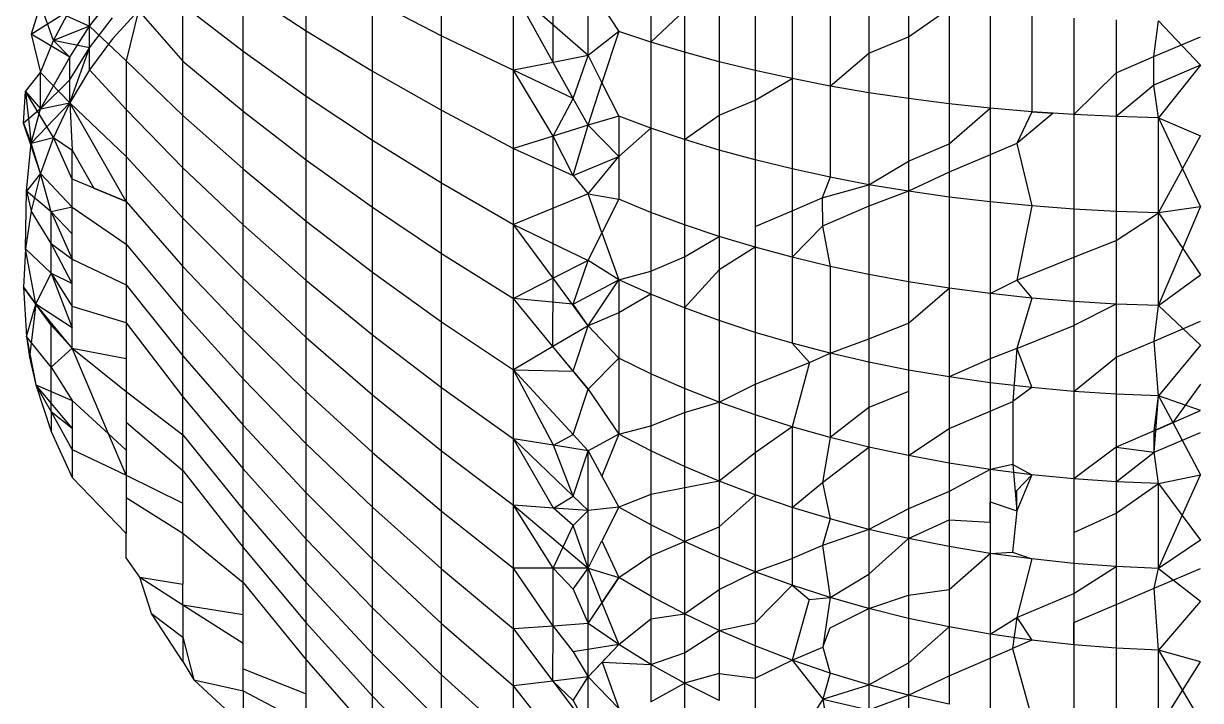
# Model space of a CAD drawing. Header units: inches. Extents: x 17 to 4615, y 5 to 3256.
# Drawn here: x 1646.932 to 1648.432, y 2588.377 to 2589.24 of the extents above; entities that cross this region are included whole.
import ezdxf

# ---------------------------------------------------------------- set-up
doc = ezdxf.new("R2010")
doc.units = ezdxf.units.IN
doc.header["$MEASUREMENT"] = 0

msp = doc.modelspace()

# ---------------------------------------------------------------- linework, layer by layer
for p, q in [((1647.6071, 2589.1906), (1647.6068, 2589.3354)), ((1647.4646, 2589.2247), (1647.4646, 2589.322)), ((1647.7316, 2589.3283), (1647.7316, 2589.2163)), ((1647.2921, 2589.231), (1647.2921, 2589.3167)), ((1647.6515, 2589.1993), (1647.6515, 2589.29)), ((1647.6515, 2589.29), (1647.6906, 2589.23)), ((1647.8644, 2589.2965), (1647.8644, 2589.1802)), ((1647.2115, 2589.2837), (1647.2921, 2589.231)), ((1647.2115, 2589.205), (1647.2115, 2589.2837)), ((1647.5563, 2589.1807), (1647.5563, 2589.2826)), ((1647.6515, 2589.1993), (1647.5563, 2589.2826)), ((1647.6071, 2589.1906), (1647.5563, 2589.2826)), ((1647.8186, 2589.2774), (1647.8186, 2589.1914)), ((1647.9116, 2589.2874), (1647.9116, 2589.1699)), ((1647.96, 2589.2791), (1647.96, 2589.1604)), ((1646.9531, 2589.2649), (1646.9411, 2589.2267)), ((1646.9696, 2589.2187), (1646.9531, 2589.2649)), ((1646.9531, 2589.2649), (1647.0158, 2589.2369)), ((1647.0158, 2589.2369), (1647.045, 2589.2741)), ((1647.0158, 2589.2369), (1647.0158, 2589.2734)), ((1647.1348, 2589.264), (1647.2115, 2589.205)), ((1647.1348, 2589.1923), (1647.1348, 2589.264)), ((1647.3765, 2589.27), (1647.4646, 2589.2247)), ((1647.3765, 2589.1796), (1647.3765, 2589.27)), ((1648.0097, 2589.2716), (1648.0097, 2589.2023)), ((1648.0603, 2589.265), (1648.0603, 2589.2232)), ((1646.9411, 2589.2267), (1646.9906, 2589.2578)), ((1646.9696, 2589.2187), (1646.9906, 2589.2578)), ((1647.0158, 2589.2092), (1647.045, 2589.2475)), ((1647.078, 2589.257), (1647.045, 2589.2206)), ((1647.078, 2589.257), (1647.0622, 2589.1928)), ((1647.078, 2589.257), (1647.1348, 2589.1923)), ((1647.7316, 2589.2163), (1647.7743, 2589.2567)), ((1647.7743, 2589.2567), (1647.7743, 2589.2035)), ((1648.0603, 2589.2232), (1648.1119, 2589.2592)), ((1648.1119, 2589.2592), (1648.1119, 2589.1378)), ((1648.1643, 2589.2543), (1648.1643, 2589.1322)), ((1648.2173, 2589.2502), (1648.2173, 2589.1276)), ((1648.2709, 2589.2471), (1648.2709, 2589.1241)), ((1648.3248, 2589.2448), (1648.3248, 2589.1775)), ((1647.0158, 2589.2369), (1646.9696, 2589.2187)), ((1646.9906, 2589.1973), (1647.0158, 2589.2369)), ((1647.0158, 2589.2092), (1647.0158, 2589.2369)), ((1647.0158, 2589.2369), (1647.0622, 2589.1928)), ((1647.0158, 2589.1813), (1647.0158, 2589.2369)), ((1647.2921, 2589.231), (1647.3765, 2589.1796)), ((1647.2921, 2589.1475), (1647.2921, 2589.231)), ((1647.6906, 2589.23), (1647.6515, 2589.1993)), ((1647.6906, 2589.23), (1647.6691, 2589.1644)), ((1647.7316, 2589.2163), (1647.6906, 2589.23)), ((1648.373, 2589.1981), (1648.379, 2589.2435)), ((1648.379, 2589.2435), (1648.4324, 2589.187)), ((1646.9411, 2589.2267), (1646.9531, 2589.1779)), ((1646.9906, 2589.1973), (1646.9411, 2589.2267)), ((1646.9531, 2589.1779), (1646.9696, 2589.2187)), ((1646.9906, 2589.1973), (1646.9696, 2589.2187)), ((1647.0158, 2589.2092), (1646.9696, 2589.2187)), ((1647.045, 2589.2206), (1647.0158, 2589.1813)), ((1647.4646, 2589.2247), (1647.5563, 2589.1807)), ((1647.4646, 2589.1296), (1647.4646, 2589.2247)), ((1647.7316, 2589.2163), (1647.7316, 2589.1066)), ((1647.7743, 2589.2035), (1647.7316, 2589.2163)), ((1648.0097, 2589.2023), (1648.0603, 2589.2232)), ((1648.0603, 2589.2232), (1648.0603, 2589.1444)), ((1648.373, 2589.1981), (1648.4324, 2589.2234)), ((1646.9906, 2589.1684), (1647.0158, 2589.2092)), ((1646.9906, 2589.1392), (1647.0158, 2589.2092)), ((1647.0158, 2589.1813), (1647.0158, 2589.2092)), ((1647.2115, 2589.205), (1647.2921, 2589.1475)), ((1647.2115, 2589.1286), (1647.2115, 2589.205)), ((1647.7743, 2589.2035), (1647.7743, 2589.0922)), ((1647.8186, 2589.1914), (1647.7743, 2589.2035)), ((1647.96, 2589.1604), (1648.0097, 2589.2023)), ((1648.0097, 2589.2023), (1648.0097, 2589.152)), ((1646.9531, 2589.1316), (1646.9906, 2589.1973)), ((1646.9906, 2589.1684), (1646.9906, 2589.1973)), ((1646.9906, 2589.1392), (1646.9906, 2589.1973)), ((1647.0622, 2589.1928), (1647.1348, 2589.1229)), ((1647.0622, 2589.1928), (1647.0622, 2589.1304)), ((1647.1348, 2589.1923), (1647.2115, 2589.1286)), ((1647.1348, 2589.1229), (1647.1348, 2589.1923)), ((1647.6071, 2589.1906), (1647.5563, 2589.1807)), ((1647.6515, 2589.1993), (1647.6071, 2589.1906)), ((1647.6324, 2589.1448), (1647.6071, 2589.1906)), ((1647.6324, 2589.1448), (1647.6515, 2589.1993)), ((1647.6515, 2589.1993), (1647.6691, 2589.1644)), ((1647.8644, 2589.1802), (1647.8186, 2589.1914)), ((1647.8186, 2589.1914), (1647.8186, 2589.1234)), ((1648.3248, 2589.1775), (1648.373, 2589.1981)), ((1648.3731, 2589.1617), (1648.373, 2589.1981)), ((1648.4324, 2589.187), (1648.3731, 2589.1617)), ((1648.4324, 2589.187), (1648.379, 2589.1199)), ((1646.9339, 2589.1537), (1646.9531, 2589.1779)), ((1646.9531, 2589.1316), (1646.9531, 2589.1779)), ((1646.9906, 2589.1392), (1646.9531, 2589.1779)), ((1647.0158, 2589.1813), (1646.9906, 2589.1392)), ((1647.0622, 2589.1304), (1647.0158, 2589.1813)), ((1647.3765, 2589.1796), (1647.4646, 2589.1296)), ((1647.3765, 2589.0914), (1647.3765, 2589.1796)), ((1647.5563, 2589.081), (1647.5563, 2589.1807)), ((1647.607, 2589.0967), (1647.5563, 2589.1807)), ((1647.6324, 2589.1448), (1647.5563, 2589.1807)), ((1647.9116, 2589.1699), (1647.8644, 2589.1802)), ((1647.8644, 2589.1802), (1647.8644, 2589.1423)), ((1647.8644, 2589.1423), (1647.9116, 2589.1699)), ((1647.9116, 2589.1699), (1647.9116, 2589.0547)), ((1647.96, 2589.1604), (1647.9116, 2589.1699)), ((1648.2709, 2589.1241), (1648.3248, 2589.1775)), ((1648.3248, 2589.1775), (1648.3248, 2589.1215)), ((1646.9531, 2589.1316), (1646.9906, 2589.1684)), ((1646.9906, 2589.1392), (1646.9906, 2589.1684)), ((1647.6515, 2589.1104), (1647.6691, 2589.1644)), ((1647.6691, 2589.1644), (1647.6906, 2589.1219)), ((1647.96, 2589.1604), (1647.96, 2589.0441)), ((1648.0097, 2589.152), (1647.96, 2589.1604)), ((1648.3731, 2589.1617), (1648.3248, 2589.1215)), ((1648.379, 2589.1199), (1648.3731, 2589.1617)), ((1646.9315, 2589.113), (1646.9339, 2589.1537)), ((1646.9339, 2589.1537), (1646.9531, 2589.1316)), ((1646.9339, 2589.1537), (1646.9411, 2589.0876)), ((1646.9696, 2589.0949), (1646.9339, 2589.1537)), ((1647.2921, 2589.1475), (1647.3765, 2589.0914)), ((1647.2921, 2589.0664), (1647.2921, 2589.1475)), ((1647.607, 2589.0967), (1647.6324, 2589.1448)), ((1647.6515, 2589.1104), (1647.6324, 2589.1448)), ((1647.8186, 2589.1234), (1647.8644, 2589.1423)), ((1647.8644, 2589.1423), (1647.8644, 2589.0662)), ((1648.0097, 2589.152), (1648.0097, 2589.0346)), ((1648.0603, 2589.1444), (1648.0097, 2589.152)), ((1648.1119, 2589.1378), (1648.0603, 2589.1444)), ((1648.0603, 2589.1444), (1648.0603, 2589.0647)), ((1646.9531, 2589.1316), (1646.9315, 2589.113)), ((1646.9906, 2589.1392), (1646.9411, 2589.0876)), ((1646.9411, 2589.0876), (1646.9531, 2589.1316)), ((1646.9531, 2589.1316), (1646.9906, 2589.1392)), ((1646.9906, 2589.1392), (1646.9696, 2589.0949)), ((1646.9906, 2589.1392), (1646.9936, 2589.0788)), ((1646.9906, 2589.1392), (1647.0622, 2589.0705)), ((1647.0622, 2589.0133), (1646.9906, 2589.1392)), ((1647.0622, 2589.1304), (1647.1348, 2589.0561)), ((1647.0622, 2589.1304), (1647.0622, 2589.0705)), ((1647.2115, 2589.1286), (1647.2921, 2589.0664)), ((1647.2115, 2589.0547), (1647.2115, 2589.1286)), ((1647.4646, 2589.1296), (1647.5563, 2589.081)), ((1647.4646, 2589.0369), (1647.4646, 2589.1296)), ((1648.1643, 2589.1322), (1648.1119, 2589.1378)), ((1648.1119, 2589.1378), (1648.1119, 2589.0867)), ((1648.1119, 2589.0867), (1648.1643, 2589.1322)), ((1648.2173, 2589.1276), (1648.1643, 2589.1322)), ((1648.1643, 2589.1322), (1648.1643, 2589.0729)), ((1648.2173, 2589.1276), (1648.1981, 2589.0873)), ((1648.2447, 2589.1258), (1648.1981, 2589.0873)), ((1648.2709, 2589.1241), (1648.2173, 2589.1276)), ((1648.2173, 2589.1276), (1648.2447, 2589.1258)), ((1648.2709, 2589.1241), (1648.2447, 2589.1258)), ((1646.9315, 2589.113), (1646.9411, 2589.0876)), ((1646.9531, 2589.0488), (1646.9315, 2589.113)), ((1647.1348, 2589.1229), (1647.2115, 2589.0547)), ((1647.1348, 2589.0561), (1647.1348, 2589.1229)), ((1647.6515, 2589.1104), (1647.607, 2589.0967)), ((1647.6324, 2589.0465), (1647.6515, 2589.1104)), ((1647.6906, 2589.1219), (1647.6515, 2589.1104)), ((1647.6515, 2589.1104), (1647.6906, 2589.0706)), ((1647.7316, 2589.1066), (1647.6906, 2589.1219)), ((1647.6906, 2589.1219), (1647.6906, 2589.0706)), ((1647.7743, 2589.0922), (1647.8186, 2589.1234)), ((1647.8186, 2589.1234), (1647.8186, 2589.0787)), ((1648.2709, 2589.1241), (1648.2709, 2589.0035)), ((1648.3248, 2589.1215), (1648.2709, 2589.1241)), ((1648.3248, 2589.1215), (1648.3248, 2589.0006)), ((1648.379, 2589.1199), (1648.3248, 2589.1215)), ((1648.379, 2588.9989), (1648.379, 2589.1199)), ((1648.379, 2589.1199), (1648.4324, 2589.0971)), ((1648.379, 2589.1199), (1648.4096, 2589.0551)), ((1646.9411, 2589.0876), (1646.9696, 2589.0949)), ((1646.9696, 2589.0949), (1646.9531, 2589.0488)), ((1646.9936, 2589.0417), (1646.9696, 2589.0949)), ((1646.9696, 2589.0949), (1646.9936, 2589.0788)), ((1647.607, 2589.0967), (1647.5563, 2589.081)), ((1647.6068, 2588.9153), (1647.607, 2589.0967)), ((1647.6324, 2589.0465), (1647.607, 2589.0967)), ((1647.6906, 2589.0706), (1647.7316, 2589.1066)), ((1647.7316, 2589.1066), (1647.7316, 2588.9994)), ((1647.7743, 2589.0922), (1647.7316, 2589.1066)), ((1648.4096, 2589.0551), (1648.4324, 2589.0971)), ((1646.9355, 2589.0263), (1646.9411, 2589.0876)), ((1646.9531, 2589.0488), (1646.9411, 2589.0876)), ((1647.3765, 2589.0914), (1647.4646, 2589.0369)), ((1647.3765, 2589.0059), (1647.3765, 2589.0914)), ((1647.5563, 2588.984), (1647.5563, 2589.081)), ((1647.5563, 2589.081), (1647.6324, 2589.0465)), ((1647.7743, 2589.0922), (1647.7743, 2588.9835)), ((1647.8186, 2589.0787), (1647.7743, 2589.0922)), ((1648.0603, 2589.0647), (1648.1119, 2589.0867)), ((1648.1119, 2589.0867), (1648.1119, 2589.0189)), ((1648.1981, 2589.0873), (1648.1643, 2589.0729)), ((1648.1981, 2589.0873), (1648.2173, 2589.0075)), ((1646.9936, 2589.0417), (1646.9936, 2589.0788)), ((1646.9936, 2589.0788), (1647.0213, 2589.0302)), ((1647.0622, 2589.0705), (1647.1348, 2588.9919)), ((1647.0622, 2589.0705), (1647.0622, 2589.0133)), ((1647.2921, 2589.0664), (1647.3765, 2589.0059)), ((1647.2921, 2588.988), (1647.2921, 2589.0664)), ((1647.6324, 2589.0465), (1647.6906, 2589.0706)), ((1647.6515, 2589.0232), (1647.6906, 2589.0706)), ((1647.6906, 2589.0706), (1647.6906, 2589.0162)), ((1647.8186, 2589.0787), (1647.8186, 2588.9686)), ((1647.8644, 2589.0662), (1647.8186, 2589.0787)), ((1647.9116, 2589.0547), (1647.8644, 2589.0662)), ((1647.8644, 2589.0662), (1647.8644, 2588.9812)), ((1648.0097, 2589.0346), (1648.0603, 2589.0647)), ((1648.0603, 2589.0647), (1648.0603, 2589.0262)), ((1648.1643, 2589.0729), (1648.1119, 2589.0506)), ((1648.1643, 2589.0729), (1648.1643, 2589.0126)), ((1647.1348, 2589.0561), (1647.2115, 2588.9834)), ((1647.1348, 2588.9919), (1647.1348, 2589.0561)), ((1647.2115, 2589.0547), (1647.2921, 2588.988)), ((1647.2115, 2588.9834), (1647.2115, 2589.0547)), ((1647.96, 2589.0441), (1647.9116, 2589.0547)), ((1647.9116, 2589.0547), (1647.9116, 2589.0013)), ((1648.1119, 2589.0506), (1648.0603, 2589.0262)), ((1648.379, 2588.9989), (1648.4096, 2589.0551)), ((1648.4096, 2589.0551), (1648.4324, 2589.0066)), ((1646.9531, 2589.0488), (1646.9355, 2589.0263)), ((1646.9531, 2589.0488), (1646.9411, 2589.0013)), ((1646.9667, 2589.0002), (1646.9531, 2589.0488)), ((1646.9936, 2589.0061), (1646.9531, 2589.0488)), ((1646.9936, 2589.0061), (1646.9936, 2589.0417)), ((1647.0622, 2589.0133), (1646.9936, 2589.0417)), ((1647.4646, 2589.0369), (1647.5563, 2588.984)), ((1647.4646, 2588.9469), (1647.4646, 2589.0369)), ((1647.6324, 2589.0465), (1647.6515, 2589.0232)), ((1647.96, 2589.0441), (1647.9502, 2589.0178)), ((1647.9502, 2589.0178), (1648.0097, 2589.0346)), ((1648.0097, 2589.0346), (1647.96, 2589.0441)), ((1648.0603, 2589.0262), (1648.0097, 2589.0346)), ((1648.0097, 2589.0346), (1648.0097, 2589.0071)), ((1646.9339, 2588.9528), (1646.9355, 2589.0263)), ((1646.9355, 2589.0263), (1646.9411, 2589.0013)), ((1646.9667, 2589.0002), (1646.9355, 2589.0263)), ((1647.0213, 2589.0302), (1647.0622, 2589.0133)), ((1647.6515, 2589.0232), (1647.5563, 2588.984)), ((1647.6515, 2589.0232), (1647.6906, 2589.0162)), ((1647.6692, 2588.9734), (1647.6515, 2589.0232)), ((1648.0603, 2589.0262), (1648.0097, 2589.0071)), ((1648.0603, 2589.0262), (1648.0603, 2588.9107)), ((1648.1119, 2589.0189), (1648.0603, 2589.0262)), ((1646.9936, 2589.0061), (1646.9667, 2589.0002)), ((1646.9936, 2588.972), (1646.9936, 2589.0061)), ((1646.9936, 2589.0061), (1647.0622, 2588.9588)), ((1647.0622, 2589.0133), (1647.1348, 2588.9304)), ((1647.0622, 2589.0133), (1647.0622, 2588.9588)), ((1647.3765, 2589.0059), (1647.4646, 2588.9469)), ((1647.3765, 2588.9231), (1647.3765, 2589.0059)), ((1647.6906, 2589.0162), (1647.6692, 2588.9734)), ((1647.7316, 2588.9994), (1647.6906, 2589.0162)), ((1647.9116, 2589.0013), (1647.9502, 2589.0178)), ((1647.9502, 2589.0178), (1647.9503, 2588.9819)), ((1648.0097, 2589.0071), (1647.9503, 2588.9819)), ((1648.0097, 2589.0071), (1648.0097, 2588.92)), ((1648.1119, 2589.0189), (1648.1119, 2588.9027)), ((1648.1643, 2589.0126), (1648.1119, 2589.0189)), ((1648.1643, 2589.0126), (1648.1643, 2588.8958)), ((1648.2173, 2589.0075), (1648.1643, 2589.0126)), ((1648.2173, 2589.0075), (1648.1981, 2588.9131)), ((1648.2709, 2589.0035), (1648.2173, 2589.0075)), ((1648.4324, 2589.0066), (1648.379, 2588.9989)), ((1648.4098, 2588.9532), (1648.4324, 2589.0066)), ((1646.9411, 2589.0013), (1646.9339, 2588.9528)), ((1646.9667, 2588.9597), (1646.9411, 2589.0013)), ((1646.9667, 2588.9597), (1646.9667, 2589.0002)), ((1646.9667, 2589.0002), (1646.9936, 2588.9395)), ((1646.9936, 2588.972), (1646.9667, 2589.0002)), ((1647.1348, 2588.9919), (1647.2115, 2588.9149)), ((1647.1348, 2588.9304), (1647.1348, 2588.9919)), ((1647.7743, 2588.9835), (1647.7316, 2588.9994)), ((1647.7316, 2588.9994), (1647.7316, 2588.9245)), ((1647.8644, 2588.9812), (1647.9116, 2589.0013)), ((1647.9116, 2589.0013), (1647.9116, 2588.9421)), ((1648.3248, 2589.0006), (1648.2709, 2589.0035)), ((1648.2709, 2589.0035), (1648.2709, 2588.9421)), ((1648.379, 2588.9989), (1648.3248, 2589.0006)), ((1648.3248, 2589.0006), (1648.3248, 2588.9636)), ((1648.3248, 2588.9636), (1648.379, 2588.9989)), ((1648.379, 2588.8806), (1648.379, 2588.9989)), ((1648.379, 2588.9989), (1648.4098, 2588.9532)), ((1647.2115, 2588.9834), (1647.2921, 2588.9124)), ((1647.2115, 2588.9149), (1647.2115, 2588.9834)), ((1647.2921, 2588.988), (1647.3765, 2588.9231)), ((1647.2921, 2588.9124), (1647.2921, 2588.988)), ((1647.5563, 2588.8897), (1647.5563, 2588.984)), ((1647.5563, 2588.984), (1647.6515, 2588.9379)), ((1647.6068, 2588.9153), (1647.5563, 2588.984)), ((1647.8186, 2588.9686), (1647.7743, 2588.9835)), ((1647.7743, 2588.9835), (1647.7743, 2588.9427)), ((1647.8644, 2588.9812), (1647.8644, 2588.9548)), ((1647.9503, 2588.9819), (1647.9116, 2588.9421)), ((1647.9503, 2588.9819), (1647.96, 2588.9305)), ((1646.9667, 2588.922), (1646.9667, 2588.9597)), ((1646.9936, 2588.9086), (1646.9667, 2588.9597)), ((1646.9667, 2588.9597), (1646.9936, 2588.9395)), ((1646.9936, 2588.9395), (1646.9936, 2588.972)), ((1647.6515, 2588.9379), (1647.6692, 2588.9734)), ((1647.6692, 2588.9734), (1647.6906, 2588.9133)), ((1647.7743, 2588.9427), (1647.8186, 2588.9686)), ((1647.8644, 2588.9548), (1647.8186, 2588.9686)), ((1647.8186, 2588.9686), (1647.8186, 2588.9259)), ((1648.2709, 2588.9421), (1648.3248, 2588.9636)), ((1648.3248, 2588.9636), (1648.3248, 2588.8825)), ((1646.9339, 2588.9528), (1646.9315, 2588.9038)), ((1646.9473, 2588.8824), (1646.9339, 2588.9528)), ((1646.9667, 2588.922), (1646.9339, 2588.9528)), ((1647.0622, 2588.9588), (1647.1348, 2588.872)), ((1647.0622, 2588.9588), (1647.0622, 2588.9071)), ((1647.4646, 2588.9469), (1647.5563, 2588.8897)), ((1647.4646, 2588.8599), (1647.4646, 2588.9469)), ((1647.8644, 2588.9548), (1647.8186, 2588.9259)), ((1647.8644, 2588.9548), (1647.8644, 2588.8463)), ((1647.9116, 2588.9421), (1647.8644, 2588.9548)), ((1648.379, 2588.8806), (1648.4098, 2588.9532)), ((1648.4098, 2588.9532), (1648.4324, 2588.9196)), ((1646.9936, 2588.9086), (1646.9936, 2588.9395)), ((1646.9936, 2588.9395), (1647.0622, 2588.9071)), ((1647.1348, 2588.9304), (1647.2115, 2588.8494)), ((1647.1348, 2588.872), (1647.1348, 2588.9304)), ((1647.6515, 2588.9379), (1647.6068, 2588.9153)), ((1647.6324, 2588.8822), (1647.6515, 2588.9379)), ((1647.6906, 2588.9133), (1647.6515, 2588.9379)), ((1647.7316, 2588.9245), (1647.7743, 2588.9427)), ((1647.7743, 2588.9427), (1647.7743, 2588.8776)), ((1647.9116, 2588.9421), (1647.9116, 2588.8325)), ((1647.96, 2588.9305), (1647.9116, 2588.9421)), ((1647.96, 2588.9305), (1647.96, 2588.8198)), ((1648.0097, 2588.92), (1647.96, 2588.9305)), ((1648.1981, 2588.9131), (1648.2709, 2588.9421)), ((1648.2709, 2588.9421), (1648.2709, 2588.8857)), ((1646.9473, 2588.8824), (1646.9667, 2588.922)), ((1646.9667, 2588.922), (1646.9936, 2588.8794)), ((1646.9667, 2588.922), (1646.9936, 2588.8519)), ((1646.9667, 2588.922), (1646.9936, 2588.9086)), ((1647.2115, 2588.9149), (1647.2921, 2588.8398)), ((1647.2115, 2588.8494), (1647.2115, 2588.9149)), ((1647.3765, 2588.9231), (1647.4646, 2588.8599)), ((1647.3765, 2588.8432), (1647.3765, 2588.9231)), ((1647.6068, 2588.9153), (1647.5563, 2588.8897)), ((1647.6067, 2588.8283), (1647.6068, 2588.9153)), ((1647.6515, 2588.8548), (1647.6068, 2588.9153)), ((1647.6906, 2588.9133), (1647.7316, 2588.9245)), ((1647.7316, 2588.9245), (1647.7316, 2588.8949)), ((1647.8186, 2588.9259), (1647.7743, 2588.8776)), ((1647.8186, 2588.9259), (1647.8186, 2588.8614)), ((1648.0603, 2588.9107), (1648.0097, 2588.92)), ((1648.0097, 2588.92), (1648.0097, 2588.838)), ((1648.379, 2588.8806), (1648.4324, 2588.9196)), ((1646.9315, 2588.9038), (1646.9355, 2588.8411)), ((1646.9315, 2588.9038), (1646.9473, 2588.8824)), ((1646.9667, 2588.8557), (1646.9315, 2588.9038)), ((1646.9936, 2588.8794), (1646.9936, 2588.9086)), ((1647.0622, 2588.9071), (1647.1348, 2588.8165)), ((1647.0622, 2588.9071), (1647.0622, 2588.8585)), ((1647.2921, 2588.9124), (1647.3765, 2588.8432)), ((1647.2921, 2588.8398), (1647.2921, 2588.9124)), ((1647.6324, 2588.8822), (1647.6906, 2588.9133)), ((1647.6515, 2588.8548), (1647.6906, 2588.9133)), ((1647.7316, 2588.8949), (1647.6906, 2588.9133)), ((1647.6906, 2588.9133), (1647.6906, 2588.8714)), ((1648.1119, 2588.9027), (1648.0603, 2588.9107)), ((1648.0603, 2588.9107), (1648.0603, 2588.8582)), ((1648.0603, 2588.8582), (1648.1119, 2588.9027)), ((1648.1119, 2588.9027), (1648.1119, 2588.7894)), ((1648.1643, 2588.8958), (1648.1119, 2588.9027)), ((1648.1643, 2588.8958), (1648.1981, 2588.9131)), ((1648.1981, 2588.9131), (1648.2173, 2588.8901)), ((1647.5563, 2588.7985), (1647.5563, 2588.8897)), ((1647.6067, 2588.8283), (1647.5563, 2588.8897)), ((1647.6324, 2588.8822), (1647.5563, 2588.8897)), ((1647.7316, 2588.8949), (1647.6906, 2588.8714)), ((1647.7316, 2588.8949), (1647.7316, 2588.7935)), ((1647.7743, 2588.8776), (1647.7316, 2588.8949)), ((1648.2173, 2588.8901), (1648.1643, 2588.8958)), ((1648.1643, 2588.8958), (1648.1643, 2588.8124)), ((1648.2173, 2588.8901), (1648.1981, 2588.8259)), ((1648.2709, 2588.8857), (1648.2173, 2588.8901)), ((1648.3248, 2588.8825), (1648.2709, 2588.8857)), ((1648.2709, 2588.8857), (1648.2709, 2588.855)), ((1646.9355, 2588.8411), (1646.9473, 2588.8824)), ((1646.9473, 2588.8824), (1646.9392, 2588.8148)), ((1646.9667, 2588.8557), (1646.9473, 2588.8824)), ((1646.9936, 2588.8261), (1646.9473, 2588.8824)), ((1646.9936, 2588.8519), (1646.9473, 2588.8824)), ((1646.9936, 2588.8519), (1646.9936, 2588.8794)), ((1647.0622, 2588.8585), (1646.9936, 2588.8794)), ((1647.1348, 2588.872), (1647.2115, 2588.787)), ((1647.1348, 2588.8165), (1647.1348, 2588.872)), ((1647.6515, 2588.8548), (1647.6324, 2588.8822)), ((1647.6906, 2588.8714), (1647.6515, 2588.8548)), ((1647.6906, 2588.8714), (1647.6906, 2588.8134)), ((1647.7743, 2588.8776), (1647.7743, 2588.7748)), ((1647.8186, 2588.8614), (1647.7743, 2588.8776)), ((1648.3248, 2588.8825), (1648.2709, 2588.855)), ((1648.379, 2588.8806), (1648.3248, 2588.8825)), ((1648.3248, 2588.8825), (1648.3248, 2588.8145)), ((1648.3732, 2588.8351), (1648.379, 2588.8806)), ((1648.379, 2588.8806), (1648.4324, 2588.8302)), ((1646.9667, 2588.8018), (1646.9667, 2588.8557)), ((1646.9667, 2588.8557), (1646.9936, 2588.8261)), ((1647.0622, 2588.8585), (1647.1348, 2588.7643)), ((1647.0622, 2588.8585), (1647.0622, 2588.813)), ((1647.4646, 2588.8599), (1647.5563, 2588.7985)), ((1647.4646, 2588.7759), (1647.4646, 2588.8599)), ((1647.6515, 2588.8548), (1647.6067, 2588.8283)), ((1647.6324, 2588.797), (1647.6515, 2588.8548)), ((1647.6906, 2588.8134), (1647.6515, 2588.8548)), ((1647.8186, 2588.8614), (1647.8186, 2588.7573)), ((1647.8644, 2588.8463), (1647.8186, 2588.8614)), ((1648.0097, 2588.838), (1648.0603, 2588.8582)), ((1648.0603, 2588.8582), (1648.0603, 2588.7983)), ((1648.1981, 2588.8259), (1648.2709, 2588.855)), ((1648.2709, 2588.855), (1648.2709, 2588.7709)), ((1648.3732, 2588.8351), (1648.4324, 2588.8604)), ((1646.9355, 2588.8411), (1646.9473, 2588.7794)), ((1646.9667, 2588.8018), (1646.9355, 2588.8411)), ((1646.9355, 2588.8411), (1646.9392, 2588.8148)), ((1646.9936, 2588.8261), (1646.9936, 2588.8519)), ((1647.2115, 2588.8494), (1647.2921, 2588.7703)), ((1647.2115, 2588.787), (1647.2115, 2588.8494)), ((1647.2921, 2588.8398), (1647.3765, 2588.7665)), ((1647.2921, 2588.7703), (1647.2921, 2588.8398)), ((1647.3765, 2588.8432), (1647.4646, 2588.7759)), ((1647.3765, 2588.7665), (1647.3765, 2588.8432)), ((1647.9116, 2588.8325), (1647.8644, 2588.8463)), ((1647.8644, 2588.8463), (1647.8644, 2588.7801)), ((1646.9667, 2588.8018), (1646.9936, 2588.8261)), ((1646.9936, 2588.8261), (1647.0622, 2588.7707)), ((1647.0399, 2588.7167), (1646.9936, 2588.8261)), ((1646.9936, 2588.8261), (1647.0622, 2588.813)), ((1647.6067, 2588.8283), (1647.5563, 2588.7985)), ((1647.6515, 2588.7738), (1647.6067, 2588.8283)), ((1647.6324, 2588.797), (1647.6067, 2588.8283)), ((1647.96, 2588.8198), (1647.9116, 2588.8325)), ((1647.9116, 2588.8325), (1647.934, 2588.8078)), ((1647.96, 2588.8198), (1648.0097, 2588.838)), ((1648.0097, 2588.838), (1648.0097, 2588.8084)), ((1648.1981, 2588.8259), (1648.1643, 2588.8124)), ((1648.1981, 2588.8259), (1648.1931, 2588.7582)), ((1648.1981, 2588.8259), (1648.2173, 2588.7758)), ((1648.3248, 2588.8145), (1648.3732, 2588.8351)), ((1648.379, 2588.7654), (1648.3732, 2588.8351)), ((1648.4324, 2588.8302), (1648.379, 2588.7654)), ((1646.9392, 2588.8148), (1646.9473, 2588.7794)), ((1647.0622, 2588.813), (1647.0622, 2588.7707)), ((1647.1348, 2588.8165), (1647.2115, 2588.728)), ((1647.1348, 2588.7643), (1647.1348, 2588.8165)), ((1647.6515, 2588.7738), (1647.6906, 2588.8134)), ((1647.6906, 2588.8134), (1647.6906, 2588.7166)), ((1647.7316, 2588.7935), (1647.6906, 2588.8134)), ((1647.934, 2588.8078), (1647.96, 2588.8198)), ((1647.96, 2588.8198), (1647.96, 2588.7123)), ((1648.0097, 2588.8084), (1647.96, 2588.8198)), ((1648.1643, 2588.8124), (1648.1119, 2588.7894)), ((1648.1643, 2588.8124), (1648.1643, 2588.7819)), ((1648.2709, 2588.7709), (1648.3248, 2588.8145)), ((1648.3248, 2588.8145), (1648.3248, 2588.7675)), ((1646.9667, 2588.8018), (1646.9936, 2588.7595)), ((1646.9667, 2588.7455), (1646.9667, 2588.8018)), ((1647.5563, 2588.7106), (1647.5563, 2588.7985)), ((1647.5563, 2588.7985), (1647.6324, 2588.797)), ((1647.6073, 2588.7023), (1647.5563, 2588.7985)), ((1647.6324, 2588.7159), (1647.5563, 2588.7985)), ((1647.6324, 2588.797), (1647.6515, 2588.7738)), ((1647.8644, 2588.7801), (1647.934, 2588.8078)), ((1647.934, 2588.8078), (1647.9116, 2588.726)), ((1648.0603, 2588.7983), (1648.0097, 2588.8084)), ((1648.0097, 2588.8084), (1648.0097, 2588.7506)), ((1648.1119, 2588.7894), (1648.0603, 2588.7983)), ((1648.0603, 2588.7983), (1648.0603, 2588.7709)), ((1646.9473, 2588.7794), (1646.9667, 2588.7197)), ((1646.9667, 2588.7455), (1646.9473, 2588.7794)), ((1646.9936, 2588.7243), (1646.9473, 2588.7794)), ((1646.9473, 2588.7794), (1646.9936, 2588.7595)), ((1647.2115, 2588.787), (1647.2921, 2588.7041)), ((1647.2115, 2588.728), (1647.2115, 2588.787)), ((1647.7743, 2588.7748), (1647.7316, 2588.7935)), ((1647.7316, 2588.7935), (1647.7316, 2588.7271)), ((1647.8186, 2588.7573), (1647.8644, 2588.7801)), ((1647.8644, 2588.7801), (1647.8644, 2588.741)), ((1648.1643, 2588.7819), (1648.1119, 2588.7894)), ((1648.1119, 2588.7894), (1648.1119, 2588.7236)), ((1648.2173, 2588.7758), (1648.1643, 2588.7819)), ((1648.1643, 2588.7819), (1648.1643, 2588.7459)), ((1648.4324, 2588.7801), (1648.3972, 2588.7313)), ((1647.0622, 2588.7707), (1647.0622, 2588.7317)), ((1647.0622, 2588.7707), (1647.1348, 2588.7155)), ((1647.1348, 2588.7643), (1647.2115, 2588.6723)), ((1647.1348, 2588.7155), (1647.1348, 2588.7643)), ((1647.2921, 2588.7703), (1647.3765, 2588.6932)), ((1647.2921, 2588.7041), (1647.2921, 2588.7703)), ((1647.3765, 2588.7665), (1647.4646, 2588.6953)), ((1647.3765, 2588.6932), (1647.3765, 2588.7665)), ((1647.4646, 2588.7759), (1647.5563, 2588.7106)), ((1647.4646, 2588.6953), (1647.4646, 2588.7759)), ((1647.6324, 2588.7159), (1647.6515, 2588.7738)), ((1647.6515, 2588.7738), (1647.6906, 2588.7166)), ((1647.8186, 2588.7573), (1647.7743, 2588.7748)), ((1647.7743, 2588.7748), (1647.7743, 2588.7442)), ((1648.0603, 2588.7709), (1648.0097, 2588.7506)), ((1648.0603, 2588.7709), (1648.0603, 2588.6891)), ((1648.2173, 2588.7758), (1648.1931, 2588.7582)), ((1648.2709, 2588.7709), (1648.2173, 2588.7758)), ((1648.3248, 2588.7675), (1648.2709, 2588.7709)), ((1648.2709, 2588.7709), (1648.2709, 2588.6595)), ((1648.379, 2588.7654), (1648.3248, 2588.7675)), ((1648.3248, 2588.7675), (1648.3248, 2588.6998)), ((1648.3732, 2588.6934), (1648.379, 2588.7654)), ((1648.3732, 2588.7209), (1648.379, 2588.7654)), ((1648.4324, 2588.7466), (1648.379, 2588.7654)), ((1648.379, 2588.7654), (1648.3972, 2588.7313)), ((1646.9936, 2588.7595), (1646.9936, 2588.7243)), ((1647.0399, 2588.7167), (1646.9936, 2588.7595)), ((1647.7743, 2588.7442), (1647.8186, 2588.7573)), ((1647.8186, 2588.7573), (1647.8186, 2588.6565)), ((1647.8644, 2588.741), (1647.8186, 2588.7573)), ((1648.0097, 2588.7506), (1647.96, 2588.7123)), ((1648.0097, 2588.7506), (1648.0097, 2588.7)), ((1648.1643, 2588.7459), (1648.1931, 2588.7582)), ((1648.1931, 2588.7582), (1648.193, 2588.6779)), ((1646.9936, 2588.6968), (1646.9667, 2588.7455)), ((1646.9667, 2588.7455), (1646.9936, 2588.7243)), ((1646.9667, 2588.7455), (1646.9667, 2588.7197)), ((1647.7316, 2588.7271), (1647.7743, 2588.7442)), ((1647.7743, 2588.7442), (1647.7743, 2588.6753)), ((1647.9116, 2588.726), (1647.8644, 2588.741)), ((1647.8644, 2588.741), (1647.8644, 2588.6925)), ((1648.1119, 2588.7236), (1648.1643, 2588.7459)), ((1648.1643, 2588.7459), (1648.1643, 2588.6714)), ((1648.3732, 2588.7209), (1648.4324, 2588.7466)), ((1646.9667, 2588.7197), (1646.9936, 2588.6611)), ((1646.9936, 2588.7243), (1646.9936, 2588.6968)), ((1647.0622, 2588.7317), (1647.0622, 2588.6961)), ((1647.0622, 2588.7317), (1647.1348, 2588.6701)), ((1647.2115, 2588.728), (1647.2921, 2588.6415)), ((1647.2115, 2588.6723), (1647.2115, 2588.728)), ((1647.6906, 2588.7166), (1647.7316, 2588.7271)), ((1647.7316, 2588.7271), (1647.7316, 2588.6953)), ((1647.9116, 2588.726), (1647.8644, 2588.6925)), ((1647.9116, 2588.726), (1647.9116, 2588.623)), ((1647.96, 2588.7123), (1647.9116, 2588.726)), ((1648.0603, 2588.6891), (1648.1119, 2588.7236)), ((1648.1119, 2588.7236), (1648.1119, 2588.6795)), ((1648.3732, 2588.7209), (1648.3248, 2588.6998)), ((1648.3972, 2588.7313), (1648.3732, 2588.7209)), ((1648.3732, 2588.6934), (1648.3732, 2588.7209)), ((1648.3972, 2588.7313), (1648.4324, 2588.6648)), ((1647.0622, 2588.6641), (1647.0399, 2588.7167)), ((1647.0622, 2588.6961), (1647.0399, 2588.7167)), ((1647.1348, 2588.7155), (1647.2115, 2588.6202)), ((1647.1348, 2588.6701), (1647.1348, 2588.7155)), ((1647.5563, 2588.6261), (1647.5563, 2588.7106)), ((1647.6072, 2588.6223), (1647.5563, 2588.7106)), ((1647.6324, 2588.6374), (1647.5563, 2588.7106)), ((1647.6073, 2588.7023), (1647.5563, 2588.7106)), ((1647.6073, 2588.7023), (1647.6324, 2588.7159)), ((1647.6515, 2588.6952), (1647.6324, 2588.7159)), ((1647.6906, 2588.7166), (1647.6515, 2588.6952)), ((1647.6906, 2588.7166), (1647.6691, 2588.6629)), ((1647.7316, 2588.6953), (1647.6906, 2588.7166)), ((1647.96, 2588.7123), (1647.9506, 2588.6547)), ((1648.0097, 2588.7), (1647.96, 2588.7123)), ((1648.3732, 2588.6934), (1648.4324, 2588.7188)), ((1646.9936, 2588.6968), (1646.9936, 2588.6611)), ((1646.9936, 2588.6968), (1647.0622, 2588.6641)), ((1647.0622, 2588.6961), (1647.0622, 2588.6641)), ((1647.2921, 2588.7041), (1647.3765, 2588.6233)), ((1647.2921, 2588.6415), (1647.2921, 2588.7041)), ((1647.3765, 2588.6932), (1647.4646, 2588.6182)), ((1647.3765, 2588.6233), (1647.3765, 2588.6932)), ((1647.4646, 2588.6953), (1647.5563, 2588.6261)), ((1647.4646, 2588.6182), (1647.4646, 2588.6953)), ((1647.6515, 2588.6952), (1647.6073, 2588.7023)), ((1647.6324, 2588.6374), (1647.6073, 2588.7023)), ((1647.6324, 2588.6374), (1647.6515, 2588.6952)), ((1647.6515, 2588.6191), (1647.6515, 2588.6952)), ((1647.6515, 2588.6952), (1647.6691, 2588.6629)), ((1647.7743, 2588.6753), (1647.7316, 2588.6953)), ((1647.7316, 2588.6953), (1647.7316, 2588.6394)), ((1647.8644, 2588.6925), (1647.8186, 2588.6565)), ((1647.8644, 2588.6925), (1647.8644, 2588.6391)), ((1647.9506, 2588.6547), (1648.0097, 2588.7)), ((1648.0097, 2588.7), (1648.0097, 2588.5951)), ((1648.0603, 2588.6891), (1648.0097, 2588.7)), ((1648.3248, 2588.6998), (1648.2709, 2588.6595)), ((1648.3248, 2588.6998), (1648.3248, 2588.6558)), ((1648.3248, 2588.6998), (1648.3732, 2588.6934)), ((1648.3248, 2588.6558), (1648.3732, 2588.6934)), ((1648.379, 2588.6535), (1648.3732, 2588.6934)), ((1647.7743, 2588.6753), (1647.7743, 2588.5794)), ((1647.8186, 2588.6565), (1647.7743, 2588.6753)), ((1648.1119, 2588.6795), (1648.0603, 2588.6891)), ((1648.0603, 2588.6891), (1648.0603, 2588.6213)), ((1648.1643, 2588.6714), (1648.1119, 2588.6795)), ((1648.1119, 2588.6795), (1648.1119, 2588.6433)), ((1648.193, 2588.6779), (1648.1643, 2588.6714)), ((1648.193, 2588.6779), (1648.2173, 2588.6647)), ((1648.193, 2588.6779), (1648.1981, 2588.6186)), ((1646.9936, 2588.6611), (1647.0622, 2588.5898)), ((1647.0622, 2588.6641), (1647.0622, 2588.6357)), ((1647.0622, 2588.6641), (1647.1348, 2588.6283)), ((1647.1348, 2588.6701), (1647.2115, 2588.5718)), ((1647.1348, 2588.6283), (1647.1348, 2588.6701)), ((1647.2115, 2588.6723), (1647.2921, 2588.5824)), ((1647.2115, 2588.6202), (1647.2115, 2588.6723)), ((1647.6691, 2588.6629), (1647.6906, 2588.6234)), ((1648.1643, 2588.6714), (1648.1119, 2588.6433)), ((1648.2173, 2588.6647), (1648.1643, 2588.6714)), ((1648.1643, 2588.6714), (1648.1643, 2588.6042)), ((1648.2173, 2588.6647), (1648.1981, 2588.6186)), ((1648.1981, 2588.6447), (1648.2173, 2588.6647)), ((1648.2709, 2588.6595), (1648.2173, 2588.6647)), ((1648.3248, 2588.6558), (1648.2709, 2588.6595)), ((1648.2709, 2588.6595), (1648.2709, 2588.591)), ((1648.379, 2588.6535), (1648.4324, 2588.6648)), ((1648.4092, 2588.6127), (1648.4324, 2588.6648)), ((1647.8186, 2588.6565), (1647.7316, 2588.6394)), ((1647.8644, 2588.6391), (1647.8186, 2588.6565)), ((1647.8186, 2588.6565), (1647.8186, 2588.5984)), ((1647.9116, 2588.623), (1647.9506, 2588.6547)), ((1647.9506, 2588.6547), (1647.96, 2588.6083)), ((1648.1981, 2588.6186), (1648.1981, 2588.6447)), ((1648.379, 2588.6535), (1648.3248, 2588.6558)), ((1648.3248, 2588.6558), (1648.3248, 2588.6157)), ((1648.3248, 2588.6157), (1648.379, 2588.6535)), ((1648.379, 2588.5453), (1648.379, 2588.6535)), ((1648.379, 2588.6535), (1648.4092, 2588.6127)), ((1647.0622, 2588.6357), (1647.0622, 2588.5898)), ((1647.0622, 2588.6357), (1647.1348, 2588.5902)), ((1647.2921, 2588.6415), (1647.3765, 2588.5572)), ((1647.2921, 2588.5824), (1647.2921, 2588.6415)), ((1647.6072, 2588.6223), (1647.6324, 2588.6374)), ((1647.6515, 2588.6191), (1647.6324, 2588.6374)), ((1647.7316, 2588.6394), (1647.6906, 2588.6234)), ((1647.7316, 2588.6394), (1647.7316, 2588.6007)), ((1647.8186, 2588.5984), (1647.8644, 2588.6391)), ((1647.8644, 2588.6391), (1647.8644, 2588.5408)), ((1647.9116, 2588.623), (1647.8644, 2588.6391)), ((1648.1119, 2588.6433), (1648.0603, 2588.6213)), ((1648.1119, 2588.6433), (1648.1119, 2588.5731)), ((1648.1643, 2588.6042), (1648.1643, 2588.63)), ((1648.1643, 2588.63), (1648.1981, 2588.6186)), ((1647.1348, 2588.5902), (1647.1348, 2588.6283)), ((1647.2115, 2588.6202), (1647.2921, 2588.5272)), ((1647.2115, 2588.5718), (1647.2115, 2588.6202)), ((1647.3765, 2588.6233), (1647.4646, 2588.5447)), ((1647.3765, 2588.5572), (1647.3765, 2588.6233)), ((1647.4646, 2588.6182), (1647.5563, 2588.5454)), ((1647.4646, 2588.5447), (1647.4646, 2588.6182)), ((1647.5563, 2588.5454), (1647.5563, 2588.6261)), ((1647.5563, 2588.6261), (1647.6515, 2588.5456)), ((1647.607, 2588.5455), (1647.5563, 2588.6261)), ((1647.6072, 2588.6223), (1647.5563, 2588.6261)), ((1647.6515, 2588.6191), (1647.6072, 2588.6223)), ((1647.6324, 2588.5998), (1647.6072, 2588.6223)), ((1647.6515, 2588.6191), (1647.6324, 2588.5998)), ((1647.6906, 2588.6234), (1647.6515, 2588.6191)), ((1647.6515, 2588.5456), (1647.6515, 2588.6191)), ((1647.6906, 2588.6234), (1647.6691, 2588.5806)), ((1647.7316, 2588.6007), (1647.6906, 2588.6234)), ((1647.96, 2588.6083), (1647.9116, 2588.623)), ((1647.9116, 2588.623), (1647.9116, 2588.5578)), ((1648.0603, 2588.6213), (1648.0097, 2588.5951)), ((1648.0603, 2588.6213), (1648.0603, 2588.5833)), ((1648.1981, 2588.6186), (1648.1929, 2588.5658)), ((1648.2709, 2588.591), (1648.3248, 2588.6157)), ((1648.3248, 2588.6157), (1648.3248, 2588.5477)), ((1647.607, 2588.5455), (1647.6324, 2588.5998)), ((1647.6515, 2588.5456), (1647.6324, 2588.5998)), ((1647.7743, 2588.5794), (1647.7316, 2588.6007)), ((1647.7316, 2588.6007), (1647.7316, 2588.5612)), ((1647.96, 2588.6083), (1647.9506, 2588.5745)), ((1648.0097, 2588.5951), (1647.96, 2588.6083)), ((1648.0603, 2588.5833), (1648.1119, 2588.6072)), ((1648.1119, 2588.6072), (1648.1643, 2588.6042)), ((1648.1643, 2588.6042), (1648.1643, 2588.5644)), ((1648.379, 2588.5453), (1648.4092, 2588.6127)), ((1648.4092, 2588.6127), (1648.4324, 2588.5812)), ((1647.0622, 2588.5589), (1647.0622, 2588.5898)), ((1647.1348, 2588.5902), (1647.2115, 2588.5273)), ((1647.1348, 2588.5902), (1647.1348, 2588.5253)), ((1647.7743, 2588.5794), (1647.8186, 2588.5984)), ((1647.8186, 2588.5984), (1647.8186, 2588.5594)), ((1648.0097, 2588.5951), (1647.9506, 2588.5745)), ((1648.0603, 2588.5833), (1648.0097, 2588.5951)), ((1648.0097, 2588.5951), (1648.0097, 2588.5381)), ((1648.2709, 2588.591), (1648.2709, 2588.5517)), ((1647.2115, 2588.5718), (1647.2921, 2588.4759)), ((1647.2115, 2588.5273), (1647.2115, 2588.5718)), ((1647.2921, 2588.5824), (1647.3765, 2588.4948)), ((1647.2921, 2588.5272), (1647.2921, 2588.5824)), ((1647.6515, 2588.5456), (1647.6691, 2588.5806)), ((1647.6691, 2588.5806), (1647.6906, 2588.5338)), ((1647.7316, 2588.5612), (1647.7743, 2588.5794)), ((1647.7743, 2588.5794), (1647.7743, 2588.4872)), ((1647.8186, 2588.5594), (1647.7743, 2588.5794)), ((1647.9506, 2588.5745), (1647.9116, 2588.5578)), ((1647.9506, 2588.5745), (1647.96, 2588.508)), ((1648.0097, 2588.5381), (1648.0603, 2588.5833)), ((1648.1119, 2588.5731), (1648.0603, 2588.5833)), ((1648.0603, 2588.5833), (1648.0603, 2588.511)), ((1648.1643, 2588.5644), (1648.1119, 2588.5731)), ((1648.1119, 2588.5731), (1648.1119, 2588.5184)), ((1648.4324, 2588.5812), (1648.379, 2588.5453)), ((1647.08, 2588.5341), (1647.0622, 2588.5589)), ((1647.3765, 2588.5572), (1647.4646, 2588.4752)), ((1647.3765, 2588.4948), (1647.3765, 2588.5572)), ((1647.6906, 2588.5338), (1647.7316, 2588.5612)), ((1647.7316, 2588.5612), (1647.7316, 2588.5098)), ((1647.8644, 2588.5408), (1647.8186, 2588.5594)), ((1647.8186, 2588.5594), (1647.8186, 2588.5182)), ((1647.8644, 2588.5408), (1647.9116, 2588.5578)), ((1647.9116, 2588.5578), (1647.9116, 2588.5237)), ((1648.1119, 2588.5184), (1648.1643, 2588.5644)), ((1648.1643, 2588.5644), (1648.1929, 2588.5658)), ((1648.1643, 2588.5644), (1648.1643, 2588.4613)), ((1648.2173, 2588.5573), (1648.1643, 2588.5644)), ((1648.1929, 2588.5658), (1648.2173, 2588.5573)), ((1648.2173, 2588.5573), (1648.1981, 2588.4827)), ((1648.2709, 2588.5517), (1648.2173, 2588.5573)), ((1647.4646, 2588.5447), (1647.5563, 2588.4684)), ((1647.4646, 2588.4752), (1647.4646, 2588.5447)), ((1647.607, 2588.5455), (1647.5563, 2588.5454)), ((1647.5563, 2588.4684), (1647.5563, 2588.5454)), ((1647.6069, 2588.4718), (1647.5563, 2588.5454)), ((1647.6069, 2588.4718), (1647.607, 2588.5455)), ((1647.6515, 2588.5456), (1647.607, 2588.5455)), ((1647.607, 2588.5455), (1647.6324, 2588.5189)), ((1647.6324, 2588.5189), (1647.6515, 2588.5456)), ((1647.6515, 2588.4748), (1647.6515, 2588.5456)), ((1647.6515, 2588.5456), (1647.6906, 2588.5338)), ((1647.6515, 2588.5456), (1647.6692, 2588.5015)), ((1647.8186, 2588.5182), (1647.8644, 2588.5408)), ((1647.9116, 2588.5237), (1647.8644, 2588.5408)), ((1647.8644, 2588.5408), (1647.8644, 2588.476)), ((1648.3248, 2588.5477), (1648.2709, 2588.5517)), ((1648.2709, 2588.5517), (1648.2709, 2588.5133)), ((1648.2709, 2588.5133), (1648.3248, 2588.5477)), ((1648.379, 2588.5453), (1648.3248, 2588.5477)), ((1648.3248, 2588.5477), (1648.3248, 2588.4993)), ((1648.3733, 2588.52), (1648.379, 2588.5453)), ((1648.3733, 2588.52), (1648.4324, 2588.5453)), ((1648.379, 2588.5453), (1648.4324, 2588.5035)), ((1647.0947, 2588.4879), (1647.08, 2588.5341)), ((1647.08, 2588.5341), (1647.1348, 2588.4987)), ((1647.08, 2588.5341), (1647.1348, 2588.5253)), ((1647.1348, 2588.4987), (1647.1348, 2588.5253)), ((1647.2115, 2588.5273), (1647.2921, 2588.4286)), ((1647.2115, 2588.4866), (1647.2115, 2588.5273)), ((1647.2921, 2588.5272), (1647.3765, 2588.4365)), ((1647.2921, 2588.4759), (1647.2921, 2588.5272)), ((1647.6515, 2588.4748), (1647.6906, 2588.5338)), ((1647.6906, 2588.5338), (1647.6692, 2588.5015)), ((1647.7316, 2588.5098), (1647.6906, 2588.5338)), ((1647.96, 2588.508), (1648.0097, 2588.5381)), ((1648.0097, 2588.5381), (1648.0097, 2588.494)), ((1647.6324, 2588.5189), (1647.6515, 2588.4748)), ((1647.7743, 2588.4872), (1647.7316, 2588.5098)), ((1647.7316, 2588.5098), (1647.7316, 2588.481)), ((1647.7743, 2588.4872), (1647.8186, 2588.5182)), ((1647.8186, 2588.5182), (1647.8186, 2588.466)), ((1647.8644, 2588.476), (1647.9116, 2588.5237)), ((1647.96, 2588.508), (1647.9116, 2588.5237)), ((1647.9116, 2588.5237), (1647.9335, 2588.5056)), ((1648.0097, 2588.494), (1648.0603, 2588.511)), ((1648.0603, 2588.511), (1648.1119, 2588.5184)), ((1648.0603, 2588.511), (1648.0603, 2588.4814)), ((1648.1119, 2588.5184), (1648.1119, 2588.4706)), ((1648.1981, 2588.4827), (1648.2709, 2588.5133)), ((1648.2709, 2588.5133), (1648.2709, 2588.4477)), ((1648.3248, 2588.4993), (1648.3733, 2588.52)), ((1648.379, 2588.4409), (1648.3733, 2588.52)), ((1647.1348, 2588.4987), (1647.1348, 2588.4575)), ((1647.1348, 2588.4987), (1647.2115, 2588.45)), ((1647.1348, 2588.4987), (1647.2115, 2588.4866)), ((1647.3765, 2588.4948), (1647.4646, 2588.4096)), ((1647.3765, 2588.4365), (1647.3765, 2588.4948)), ((1647.6692, 2588.5015), (1647.6906, 2588.4481)), ((1647.9335, 2588.5056), (1647.9116, 2588.4282)), ((1647.9335, 2588.5056), (1647.96, 2588.508)), ((1647.96, 2588.508), (1647.9507, 2588.4447)), ((1648.0097, 2588.494), (1647.96, 2588.508)), ((1648.2709, 2588.4763), (1648.3248, 2588.4993)), ((1648.3248, 2588.4993), (1648.3248, 2588.4435)), ((1648.4324, 2588.5035), (1648.379, 2588.4409)), ((1647.1348, 2588.4264), (1647.0947, 2588.4879)), ((1647.0947, 2588.4879), (1647.1348, 2588.4575)), ((1647.2115, 2588.45), (1647.2115, 2588.4866)), ((1647.6906, 2588.4481), (1647.7316, 2588.481)), ((1647.7316, 2588.481), (1647.7743, 2588.4872)), ((1647.7316, 2588.481), (1647.7316, 2588.4229)), ((1647.8186, 2588.466), (1647.7743, 2588.4872)), ((1647.7743, 2588.4872), (1647.7743, 2588.4375)), ((1647.96, 2588.4696), (1648.0097, 2588.494)), ((1648.0097, 2588.494), (1648.0097, 2588.3968)), ((1648.0603, 2588.4814), (1648.0097, 2588.494)), ((1648.1119, 2588.4706), (1648.0603, 2588.4814)), ((1648.0603, 2588.4814), (1648.0603, 2588.4248)), ((1648.1643, 2588.4613), (1648.1981, 2588.4827)), ((1648.1981, 2588.4827), (1648.1928, 2588.443)), ((1648.1981, 2588.4827), (1648.2173, 2588.4536)), ((1647.2921, 2588.4759), (1647.3765, 2588.3824)), ((1647.2921, 2588.4286), (1647.2921, 2588.4759)), ((1647.4646, 2588.4752), (1647.5563, 2588.3956)), ((1647.4646, 2588.4096), (1647.4646, 2588.4752)), ((1647.6069, 2588.4718), (1647.5563, 2588.4684)), ((1647.5563, 2588.3956), (1647.5563, 2588.4684)), ((1647.5563, 2588.4684), (1647.6066, 2588.4016)), ((1647.6066, 2588.4016), (1647.6069, 2588.4718)), ((1647.6515, 2588.4748), (1647.6069, 2588.4718)), ((1647.6069, 2588.4718), (1647.6324, 2588.4387)), ((1647.6515, 2588.4069), (1647.6515, 2588.4748)), ((1647.6906, 2588.4481), (1647.6515, 2588.4748)), ((1647.7743, 2588.4375), (1647.8186, 2588.466)), ((1647.8186, 2588.466), (1647.8644, 2588.476)), ((1647.8644, 2588.4464), (1647.8186, 2588.466)), ((1647.8186, 2588.466), (1647.8186, 2588.4111)), ((1647.8644, 2588.476), (1647.8644, 2588.4464)), ((1647.9507, 2588.4447), (1647.96, 2588.4696)), ((1648.0603, 2588.4248), (1648.1119, 2588.4706)), ((1648.1643, 2588.4613), (1648.1119, 2588.4706)), ((1648.1119, 2588.4706), (1648.1119, 2588.4084)), ((1648.2709, 2588.4477), (1648.2709, 2588.4763)), ((1647.1348, 2588.4575), (1647.1348, 2588.4264)), ((1647.1348, 2588.4575), (1647.1485, 2588.4033)), ((1647.2115, 2588.4174), (1647.2115, 2588.45)), ((1648.2173, 2588.4536), (1648.1643, 2588.4613)), ((1648.1643, 2588.4613), (1648.1643, 2588.4308)), ((1648.2173, 2588.4536), (1648.1928, 2588.443)), ((1648.2709, 2588.4477), (1648.2173, 2588.4536)), ((1647.3765, 2588.4365), (1647.4646, 2588.3483)), ((1647.3765, 2588.3824), (1647.3765, 2588.4365)), ((1647.6906, 2588.4481), (1647.6324, 2588.4387)), ((1647.6324, 2588.4387), (1647.6515, 2588.4069)), ((1647.6515, 2588.4069), (1647.6906, 2588.4481)), ((1647.6906, 2588.4481), (1647.6693, 2588.4256)), ((1647.7316, 2588.4229), (1647.6906, 2588.4481)), ((1647.7316, 2588.4229), (1647.7743, 2588.4375)), ((1647.7743, 2588.4375), (1647.7743, 2588.3991)), ((1647.9116, 2588.4282), (1647.8644, 2588.4464)), ((1647.8644, 2588.4464), (1647.8644, 2588.4052)), ((1647.9116, 2588.4282), (1647.9507, 2588.4447)), ((1647.9507, 2588.4447), (1647.96, 2588.4117)), ((1648.1643, 2588.4308), (1648.1928, 2588.443)), ((1648.1928, 2588.443), (1648.2173, 2588.3542)), ((1648.2709, 2588.4477), (1648.2709, 2588.3478)), ((1648.3248, 2588.4435), (1648.2709, 2588.4477)), ((1648.3248, 2588.4435), (1648.3248, 2588.3434)), ((1648.379, 2588.4409), (1648.3248, 2588.4435)), ((1648.379, 2588.3406), (1648.379, 2588.4409)), ((1648.4324, 2588.4261), (1648.379, 2588.4409)), ((1648.379, 2588.4409), (1648.4096, 2588.3895)), ((1647.1348, 2588.4264), (1647.1485, 2588.4033)), ((1647.2921, 2588.4286), (1647.3765, 2588.3324)), ((1647.2921, 2588.3855), (1647.2921, 2588.4286)), ((1647.6515, 2588.4069), (1647.6693, 2588.4256)), ((1647.6693, 2588.4256), (1647.6906, 2588.3666)), ((1647.6693, 2588.4256), (1647.7316, 2588.4229)), ((1647.7743, 2588.3991), (1647.7316, 2588.4229)), ((1647.7316, 2588.4229), (1647.7316, 2588.3751)), ((1647.8644, 2588.4052), (1647.9116, 2588.4282)), ((1647.96, 2588.4117), (1647.9116, 2588.4282)), ((1647.9116, 2588.4282), (1647.9508, 2588.3787)), ((1648.0097, 2588.3968), (1648.0603, 2588.4248)), ((1648.0603, 2588.4248), (1648.0603, 2588.3835)), ((1648.1119, 2588.4084), (1648.1643, 2588.4308)), ((1648.1643, 2588.4308), (1648.1643, 2588.3622)), ((1648.4096, 2588.3895), (1648.4324, 2588.4261)), ((1647.2115, 2588.389), (1647.2115, 2588.4174)), ((1647.2115, 2588.4174), (1647.2921, 2588.3855)), ((1647.4646, 2588.4096), (1647.5563, 2588.3269)), ((1647.4646, 2588.3483), (1647.4646, 2588.4096)), ((1647.6515, 2588.4069), (1647.6066, 2588.4016)), ((1647.6324, 2588.3769), (1647.6515, 2588.4069)), ((1647.6515, 2588.342), (1647.6515, 2588.4069)), ((1647.6906, 2588.3666), (1647.6515, 2588.4069)), ((1647.8186, 2588.4111), (1647.7743, 2588.3991)), ((1647.8186, 2588.4111), (1647.8186, 2588.3768)), ((1647.8186, 2588.4111), (1647.8644, 2588.4052)), ((1647.8644, 2588.4052), (1647.8644, 2588.3561)), ((1647.96, 2588.4117), (1647.9508, 2588.3787)), ((1648.0097, 2588.3968), (1647.96, 2588.4117)), ((1648.0603, 2588.3835), (1648.1119, 2588.4084)), ((1648.1119, 2588.4084), (1648.1119, 2588.372)), ((1647.1485, 2588.4033), (1647.2115, 2588.3451)), ((1647.1485, 2588.4033), (1647.2115, 2588.389)), ((1647.2115, 2588.389), (1647.2115, 2588.3451)), ((1647.2115, 2588.389), (1647.2921, 2588.3466)), ((1647.6066, 2588.4016), (1647.5563, 2588.3956)), ((1647.5563, 2588.3269), (1647.5563, 2588.3956)), ((1647.6324, 2588.2992), (1647.5563, 2588.3956)), ((1647.6066, 2588.4016), (1647.6515, 2588.342)), ((1647.6066, 2588.4016), (1647.6324, 2588.3769)), ((1647.7316, 2588.3751), (1647.7743, 2588.3991)), ((1647.8186, 2588.3768), (1647.7743, 2588.3991)), ((1647.7743, 2588.3991), (1647.7743, 2588.3151)), ((1647.9508, 2588.3787), (1648.0097, 2588.3968)), ((1648.0603, 2588.3835), (1648.0097, 2588.3968)), ((1648.0097, 2588.3968), (1648.0097, 2588.3647)), ((1648.379, 2588.3406), (1648.4096, 2588.3895)), ((1648.4096, 2588.3895), (1648.4324, 2588.351)), ((1647.2921, 2588.3466), (1647.2921, 2588.3855)), ((1647.3765, 2588.3824), (1647.4646, 2588.2914)), ((1647.3765, 2588.3324), (1647.3765, 2588.3824)), ((1647.6324, 2588.3769), (1647.6515, 2588.342)), ((1647.9508, 2588.3787), (1647.9333, 2588.3514)), ((1647.9508, 2588.3787), (1647.96, 2588.3196)), ((1647.9508, 2588.3787), (1648.0097, 2588.3647)), ((1648.0097, 2588.3647), (1648.0603, 2588.3835)), ((1648.0603, 2588.3835), (1648.0603, 2588.2899)), ((1648.1119, 2588.372), (1648.0603, 2588.3835))]:
    msp.add_line(p, q)

doc.saveas('drawing.dxf')
